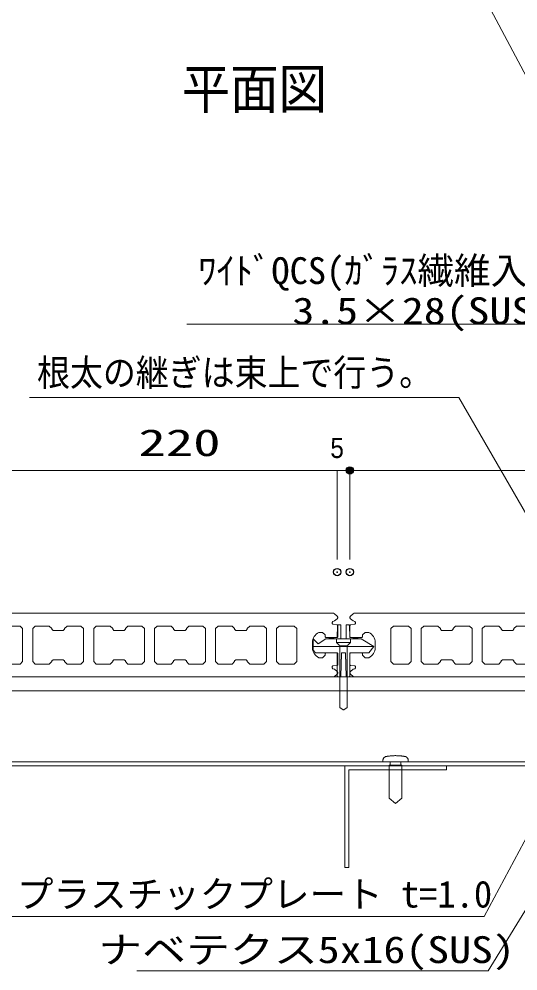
# Model space of a CAD drawing. Units: millimetres, scale not verified. Extents: x -12715 to 12220, y -3398 to 4210.
# Drawn here: x -3417.6 to -3221.1, y 2545.6 to 2920.1 of the extents above; entities that cross this region are included whole.
import ezdxf
from ezdxf.enums import TextEntityAlignment as Align

# ---------------------------------------------------------------- set-up
doc = ezdxf.new("R2010")
doc.units = ezdxf.units.MM
doc.header["$LTSCALE"] = 5.7
doc.header["$PDMODE"] = 32
doc.header["$PDSIZE"] = 2.85
for name, color, linetype, lineweight in [('0-1_デッキ', 7, 'Continuous', 9), ('0-2_文字', 4, 'Continuous', 9), ('0-3_寸法', 7, 'Continuous', 9), ('0-4_一般', 4, 'Continuous', 9), ('0-5_根太', 4, 'Continuous', 9), ('0-6_ビス', 2, 'Continuous', 9), ('0-7_0', 7, 'Continuous', 9), ('0-A_WQCS', 4, 'Continuous', 9)]:
    doc.layers.add(name, color=color, linetype=linetype, lineweight=lineweight)
doc.layers.add('0-8_DEFPOINTS', color=7, linetype='Continuous')
doc.styles.add('Osaka', font='')
doc.styles.add('ＭＳ ゴシック', font='')
doc.styles.get('Osaka').set_extended_font_data('Osaka')
doc.styles.get('ＭＳ ゴシック').set_extended_font_data('MS Gothic')

# ---------------------------------------------------------------- blocks, each defined once
blk = doc.blocks.new('グループ-46-1')
at = {"layer": '0-1_デッキ'}
for points in [[(3964.4, 130), (3964.4, 310), (3954.4, 320.9), (3884.4, 327.1), (3874.4, 338), (3874.4, 358), (3884, 370.9), (3914.4, 380), (3956.6, 413.8), (3964.4, 430), (3964.4, 440), (3956.7, 456.4), (3912.1, 493.6), (3894.4, 500), (-4775.6, 500), (-4793.3, 493.6), (-4837.9, 456.4), (-4845.6, 440), (-4845.6, 430), (-4837.8, 413.8), (-4795.6, 380), (-4765.2, 370.9), (-4755.6, 358), (-4755.6, 338), (-4765.6, 327.1), (-4835.6, 320.9), (-4845.6, 310), (-4845.6, 130)], [(-4845.6, -130), (-4845.6, -310), (-4835.6, -320.9), (-4765.6, -327.1), (-4755.6, -338), (-4755.6, -358), (-4765.2, -370.9), (-4795.6, -380), (-4837.8, -413.8), (-4845.6, -430), (-4845.6, -440), (-4837.9, -456.4), (-4793.3, -493.6), (-4775.6, -500), (3894.4, -500), (3912.1, -493.6), (3956.7, -456.4), (3964.4, -440), (3964.4, -430), (3956.6, -413.8), (3914.4, -380), (3884, -370.9), (3874.4, -358), (3874.4, -338), (3884.4, -327.1), (3954.4, -320.9), (3964.4, -310), (3964.4, -130)]]:
    blk.add_lwpolyline(points, dxfattribs=at)
at = {"layer": '0-4_一般', "color": 7}
for p, q in [((-4445.6, 40), (-4445.6, -40)), ((3564.4, 40), (3564.4, -40))]:
    blk.add_line(p, q, dxfattribs=at)
at = {"layer": '0-4_一般', "color": 1}
for points in [[(-4200.4, -260), (-4200.4, 260), (-4160.4, 300), (-3920.4, 300), (-3880.4, 260), (-3880.4, -260), (-3920.4, -300), (-4160.4, -300)], [(-2960.4, -300), (-3180.4, -300), (-3220.4, -260), (-3220.4, -250), (-3240.4, -230), (-3400.4, -230), (-3420.4, -250), (-3420.4, -260), (-3460.4, -300), (-3680.4, -300), (-3720.4, -260), (-3720.4, 260), (-3680.4, 300), (-3460.4, 300), (-3420.4, 260), (-3420.4, 250), (-3400.4, 230), (-3240.4, 230), (-3220.4, 250), (-3220.4, 260), (-3180.4, 300), (-2960.4, 300), (-2920.4, 260), (-2920.4, -260)], [(-2460.4, -250), (-2460.4, -260), (-2500.4, -300), (-2720.4, -300), (-2760.4, -260), (-2760.4, 260), (-2720.4, 300), (-2500.4, 300), (-2460.4, 260), (-2460.4, 250), (-2440.4, 230), (-2280.4, 230), (-2260.4, 250), (-2260.4, 260), (-2220.4, 300), (-2000.4, 300), (-1960.4, 260), (-1960.4, -260), (-2000.4, -300), (-2220.4, -300), (-2260.4, -260), (-2260.4, -250), (-2280.4, -230), (-2440.4, -230)], [(-1000.4, 260), (-1000.4, -260), (-1040.4, -300), (-1260.4, -300), (-1300.4, -260), (-1300.4, -250), (-1320.4, -230), (-1480.4, -230), (-1500.4, -250), (-1500.4, -260), (-1540.4, -300), (-1760.4, -300), (-1800.4, -260), (-1800.4, 260), (-1760.4, 300), (-1540.4, 300), (-1500.4, 260), (-1500.4, 250), (-1480.4, 230), (-1320.4, 230), (-1300.4, 250), (-1300.4, 260), (-1260.4, 300), (-1040.4, 300)], [(-360.6, -230), (-520.6, -230), (-540.6, -250), (-540.6, -260), (-580.6, -300), (-800.6, -300), (-840.6, -260), (-840.6, 260), (-800.6, 300), (-580.6, 300), (-540.6, 260), (-540.6, 250), (-520.6, 230), (-360.6, 230), (-340.6, 250), (-340.6, 260), (-300.6, 300), (-80.6, 300), (-40.6, 260), (-40.6, -260), (-80.6, -300), (-300.6, -300), (-340.6, -260), (-340.6, -250)], [(619.4, -260), (619.4, -250), (599.4, -230), (439.4, -230), (419.4, -250), (419.4, -260), (379.4, -300), (159.4, -300), (119.4, -260), (119.4, 260), (159.4, 300), (379.4, 300), (419.4, 260), (419.4, 250), (439.4, 230), (599.4, 230), (619.4, 250), (619.4, 260), (659.4, 300), (879.4, 300), (919.4, 260), (919.4, -260), (879.4, -300), (659.4, -300)], [(1379.4, 260), (1379.4, 250), (1399.4, 230), (1559.4, 230), (1579.4, 250), (1579.4, 260), (1619.4, 300), (1839.4, 300), (1879.4, 260), (1879.4, -260), (1839.4, -300), (1619.4, -300), (1579.4, -260), (1579.4, -250), (1559.4, -230), (1399.4, -230), (1379.4, -250), (1379.4, -260), (1339.4, -300), (1119.4, -300), (1079.4, -260), (1079.4, 260), (1119.4, 300), (1339.4, 300)], [(2079.4, -300), (2039.4, -260), (2039.4, 260), (2079.4, 300), (2299.4, 300), (2339.4, 260), (2339.4, 250), (2359.4, 230), (2519.4, 230), (2539.4, 250), (2539.4, 260), (2579.4, 300), (2799.4, 300), (2839.4, 260), (2839.4, -260), (2799.4, -300), (2579.4, -300), (2539.4, -260), (2539.4, -250), (2519.4, -230), (2359.4, -230), (2339.4, -250), (2339.4, -260), (2299.4, -300)], [(3039.4, -300), (2999.4, -260), (2999.4, 260), (3039.4, 300), (3279.4, 300), (3319.4, 260), (3319.4, -260), (3279.4, -300)]]:
    blk.add_lwpolyline(points, close=True, dxfattribs=at)
at = {"layer": '0-4_一般', "color": 7}
for points in [[(-4845.6, 130), (-4835.6, 120), (-4655.6, 120), (-4645.6, 130), (-4645.6, 160), (-4605.6, 200), (-4545.6, 200)], [(3964.4, 130), (3954.4, 120), (3774.4, 120), (3764.4, 130), (3764.4, 160), (3724.4, 200), (3664.4, 200)], [(-4545.6, -200), (-4605.6, -200), (-4645.6, -160), (-4645.6, -130), (-4655.6, -120), (-4835.6, -120), (-4845.6, -130)], [(3664.4, -200), (3724.4, -200), (3764.4, -160), (3764.4, -130), (3774.4, -120), (3954.4, -120), (3964.4, -130)]]:
    blk.add_lwpolyline(points, dxfattribs=at)
for centre, start, end in [((-4633.9, 33.5), 1.96794, 62.04932), ((3752.7, 33.5), 117.95068, 178.03206), ((-4633.9, -33.5), 297.95068, 358.03206), ((3752.7, -33.5), 181.96794, 242.04932)]:
    blk.add_arc(centre, 188.4, start, end, dxfattribs=at)
blk = doc.blocks.new('グループ-47-1')
at = {"layer": '0-1_デッキ'}
for p, q in [((-5105.6, 500), (-10689.4, 500)), ((-5087.9, 493.6), (-5105.6, 500)), ((-5043.3, 456.4), (-5087.9, 493.6)), ((-5035.6, 440), (-5043.3, 456.4)), ((-10689.4, 300), (-10540.4, 300)), ((-5125.6, 358), (-5116, 370.9)), ((-5125.6, 338), (-5125.6, 358)), ((-5115.6, 327.1), (-5125.6, 338)), ((-5116, 370.9), (-5085.6, 380)), ((-5045.6, 320.9), (-5115.6, 327.1)), ((-5085.6, 380), (-5043.4, 413.8)), ((-5035.6, 310), (-5045.6, 320.9)), ((-5043.4, 413.8), (-5035.6, 430)), ((-5035.6, 430), (-5035.6, 440)), ((-5035.6, 130), (-5035.6, 310)), ((-5035.6, -310), (-5035.6, -130)), ((-10540.4, -300), (-10689.4, -300)), ((-5125.6, -338), (-5115.6, -327.1)), ((-5125.6, -358), (-5125.6, -338)), ((-5116, -370.9), (-5125.6, -358)), ((-5085.6, -380), (-5116, -370.9)), ((-5115.6, -327.1), (-5045.6, -320.9)), ((-5043.4, -413.8), (-5085.6, -380)), ((-5045.6, -320.9), (-5035.6, -310)), ((-5035.6, -430), (-5043.4, -413.8)), ((-5043.3, -456.4), (-5035.6, -440)), ((-5035.6, -440), (-5035.6, -430)), ((-10689.4, -500), (-5105.6, -500)), ((-5105.6, -500), (-5087.9, -493.6)), ((-5087.9, -493.6), (-5043.3, -456.4))]:
    blk.add_line(p, q, dxfattribs=at)
at = {"layer": '0-4_一般', "color": 1}
for p, q in [((-10540.4, 300), (-10689.4, 300)), ((-10500.4, 260), (-10540.4, 300)), ((-10260.4, 300), (-10300.4, 260)), ((-10040.4, 300), (-10260.4, 300)), ((-10000.4, 260), (-10040.4, 300)), ((-10500.4, 250), (-10500.4, 260)), ((-10480.4, 230), (-10500.4, 250)), ((-10320.4, 230), (-10480.4, 230)), ((-10300.4, 250), (-10320.4, 230)), ((-10300.4, 260), (-10300.4, 250)), ((-10000.4, -260), (-10000.4, 260)), ((-10540.4, -300), (-10500.4, -260)), ((-10500.4, -250), (-10480.4, -230)), ((-10500.4, -260), (-10500.4, -250)), ((-10480.4, -230), (-10320.4, -230)), ((-10320.4, -230), (-10300.4, -250)), ((-10300.4, -250), (-10300.4, -260)), ((-10300.4, -260), (-10260.4, -300)), ((-10040.4, -300), (-10000.4, -260)), ((-10689.4, -300), (-10540.4, -300)), ((-10260.4, -300), (-10040.4, -300))]:
    blk.add_line(p, q, dxfattribs=at)
at = {"layer": '0-4_一般', "color": 7}
blk.add_line((-5435.6, 40), (-5435.6, -40), dxfattribs=at)
at = {"layer": '0-4_一般', "color": 1}
for points in [[(-9360.6, -230), (-9520.6, -230), (-9540.6, -250), (-9540.6, -260), (-9580.6, -300), (-9800.6, -300), (-9840.6, -260), (-9840.6, 260), (-9800.6, 300), (-9580.6, 300), (-9540.6, 260), (-9540.6, 250), (-9520.6, 230), (-9360.6, 230), (-9340.6, 250), (-9340.6, 260), (-9300.6, 300), (-9080.6, 300), (-9040.6, 260), (-9040.6, -260), (-9080.6, -300), (-9300.6, -300), (-9340.6, -260), (-9340.6, -250)], [(-8380.6, -260), (-8380.6, -250), (-8400.6, -230), (-8560.6, -230), (-8580.6, -250), (-8580.6, -260), (-8620.6, -300), (-8840.6, -300), (-8880.6, -260), (-8880.6, 260), (-8840.6, 300), (-8620.6, 300), (-8580.6, 260), (-8580.6, 250), (-8560.6, 230), (-8400.6, 230), (-8380.6, 250), (-8380.6, 260), (-8340.6, 300), (-8120.6, 300), (-8080.6, 260), (-8080.6, -260), (-8120.6, -300), (-8340.6, -300)], [(-7620.6, 260), (-7620.6, 250), (-7600.6, 230), (-7440.6, 230), (-7420.6, 250), (-7420.6, 260), (-7380.6, 300), (-7160.6, 300), (-7120.6, 260), (-7120.6, -260), (-7160.6, -300), (-7380.6, -300), (-7420.6, -260), (-7420.6, -250), (-7440.6, -230), (-7600.6, -230), (-7620.6, -250), (-7620.6, -260), (-7660.6, -300), (-7880.6, -300), (-7920.6, -260), (-7920.6, 260), (-7880.6, 300), (-7660.6, 300)], [(-6920.6, -300), (-6960.6, -260), (-6960.6, 260), (-6920.6, 300), (-6700.6, 300), (-6660.6, 260), (-6660.6, 250), (-6640.6, 230), (-6480.6, 230), (-6460.6, 250), (-6460.6, 260), (-6420.6, 300), (-6200.6, 300), (-6160.6, 260), (-6160.6, -260), (-6200.6, -300), (-6420.6, -300), (-6460.6, -260), (-6460.6, -250), (-6480.6, -230), (-6640.6, -230), (-6660.6, -250), (-6660.6, -260), (-6700.6, -300)], [(-5960.6, -300), (-6000.6, -260), (-6000.6, 260), (-5960.6, 300), (-5720.6, 300), (-5680.6, 260), (-5680.6, -260), (-5720.6, -300)]]:
    blk.add_lwpolyline(points, close=True, dxfattribs=at)
at = {"layer": '0-4_一般', "color": 7}
for points in [[(-5035.6, 130), (-5045.6, 120), (-5225.6, 120), (-5235.6, 130), (-5235.6, 160), (-5275.6, 200), (-5335.6, 200)], [(-5335.6, -200), (-5275.6, -200), (-5235.6, -160), (-5235.6, -130), (-5225.6, -120), (-5045.6, -120), (-5035.6, -130)]]:
    blk.add_lwpolyline(points, dxfattribs=at)
for centre, start, end in [((-5247.3, 33.5), 117.95068, 178.03206), ((-5247.3, -33.5), 181.96794, 242.04932)]:
    blk.add_arc(centre, 188.4, start, end, dxfattribs=at)
blk = doc.blocks.new('シンボル-32')
at = {"layer": '0-6_ビス'}
for name in ['グループ-47-1', 'グループ-46-1']:
    blk.add_blockref(name, (0, 0), dxfattribs=at)
blk = doc.blocks.new('_DOT')
at = {"layer": '0-7_0'}
for p, q in [((-20, 0), (-40, 0)), ((-10, 0), (10, 0))]:
    blk.add_line(p, q, dxfattribs=at)
blk = doc.blocks.new('グループ-323-1')
at = {"layer": '0-5_根太'}
for p, q in [((-148038.6, -10347.7), (-137614.2, -10347.7)), ((-137614.2, -11747.7), (-137614.2, -10347.7)), ((-148038.6, -10567.7), (-137614.2, -10567.7)), ((-148038.6, -11683.7), (-137614.2, -11683.7)), ((-148038.6, -11747.7), (-137614.2, -11747.7))]:
    blk.add_line(p, q, dxfattribs=at)
blk = doc.blocks.new('グループ-233-1')
at = {"layer": '0-6_ビス'}
for p, q in [((-84.8, 237.4), (-84.8, 181.4)), ((84.8, 181.4), (84.8, 237.4))]:
    blk.add_line(p, q, dxfattribs=at)
for points in [[(-200, 237.4), (-200, 238.3), (-200, 239.3), (-200, 240.3), (-200, 241.2), (-200, 242.2), (-200, 243.1), (-200, 244.1), (-200, 245.1), (-200, 246), (-200, 247), (-200, 248), (-200, 248.9), (-200, 249.9), (-200, 250.9), (-200, 251.8), (-200, 252.8), (-200, 253.7), (-200, 254.7), (-200, 255.7), (-200, 256.6), (-200, 257.6), (-199.9, 260.8), (-199.6, 264.9), (-199, 269.1), (-198.1, 273.2), (-196.9, 277.4), (-195.5, 281.5), (-193.7, 285.6), (-191.6, 289.5), (-189.2, 293.4), (-186.6, 297.1), (-183.7, 300.5), (-180.5, 303.8), (-177.2, 306.9), (-173.6, 309.6), (-169.9, 312.1), (-166.1, 314.3), (-162.1, 316.3), (-158.1, 317.9)], [(-158.1, 317.9), (-154.1, 319.2), (-150.1, 320.3), (-146.1, 321), (-143.1, 321.5), (-141, 321.7), (-138.9, 322), (-136.9, 322.3), (-134.8, 322.5), (-132.7, 322.8), (-130.6, 323), (-128.6, 323.3), (-126.5, 323.6), (-124.4, 323.8), (-122.3, 324.1), (-120.2, 324.4), (-118.2, 324.6), (-116.1, 324.9), (-114, 325.2), (-111.9, 325.4), (-109.9, 325.7), (-107.8, 326), (-105.7, 326.2), (-103.6, 326.5), (-101.6, 326.8), (-97.6, 327.3), (-88.2, 328.4), (-78.8, 329.4), (-69.4, 330.3), (-60, 331.1), (-50.6, 331.7), (-41.2, 332.3), (-31.8, 332.7), (-22.4, 333), (-12.9, 333.3), (-3.5, 333.4), (5.9, 333.3), (15.3, 333.2), (24.7, 333), (34.1, 332.6)], [(34.1, 332.6), (43.5, 332.2), (52.9, 331.6), (62.4, 330.9), (71.8, 330.1), (81.2, 329.2), (90.6, 328.1), (100, 327), (102.1, 326.7), (104.2, 326.4), (106.2, 326.2), (108.3, 325.9), (110.4, 325.6), (112.5, 325.4), (114.5, 325.1), (116.6, 324.8), (118.7, 324.6), (120.8, 324.3), (122.8, 324), (124.9, 323.8), (127, 323.5), (129.1, 323.2), (131.1, 323), (133.2, 322.7), (135.3, 322.4), (137.4, 322.2), (139.5, 321.9), (141.5, 321.7), (143.6, 321.4), (147.1, 320.9), (151.1, 320), (155.1, 318.9), (159.1, 317.5), (163.1, 315.8), (167, 313.8), (170.8, 311.5), (174.5, 309), (178, 306.1), (181.3, 303), (184.4, 299.7)], [(184.4, 299.7), (187.3, 296.2), (189.8, 292.4), (192.1, 288.6), (194.2, 284.6), (195.9, 280.5), (197.3, 276.3), (198.4, 272.2), (199.2, 268), (199.7, 263.9), (200, 259.8), (200, 257.4), (200, 256.4), (200, 255.4), (200, 254.5), (200, 253.5), (200, 252.5), (200, 251.6), (200, 250.6), (200, 249.6), (200, 248.7), (200, 247.7), (200, 246.8), (200, 245.8), (200, 244.8), (200, 243.9), (200, 242.9), (200, 241.9), (200, 241), (200, 240), (200, 239.1), (200, 238.1), (195.3, 237.4), (176.5, 237.4), (157.6, 237.4), (138.8, 237.4), (120, 237.4), (101.2, 237.4), (82.4, 237.4), (63.5, 237.4)], [(63.5, 237.4), (44.7, 237.4), (25.9, 237.4), (7.1, 237.4), (-11.8, 237.4), (-30.6, 237.4), (-49.4, 237.4), (-68.2, 237.4), (-87.1, 237.4), (-105.9, 237.4), (-124.7, 237.4), (-143.5, 237.4), (-162.4, 237.4), (-181.2, 237.4), (-200, 237.4), (-200, 237.4)]]:
    blk.add_lwpolyline(points, dxfattribs=at)
blk.add_lwpolyline([(-100, 181.4), (-100, -336.4), (0, -418.6), (100, -336.4), (100, 181.4)], close=True, dxfattribs=at)
blk = doc.blocks.new('ナベテクス4x16')
at = {"layer": '0-6_ビス'}
blk.add_blockref('グループ-233-1', (0, 0), dxfattribs=at)
blk = doc.blocks.new('グループ-429-1')
at = {"layer": '0-A_WQCS'}
for p, q in [((-96.4, 658.2), (-99.7, 469.1)), ((-40, 670), (-84.4, 670)), ((-40, 670), (-40, 658.4)), ((-40, 658.4), (-40, 469.3)), ((40, 658.4), (40, 670)), ((84.4, 670), (40, 670)), ((40, 469.3), (40, 658.4)), ((99.7, 469.1), (96.4, 658.2)), ((-280, 450), (280, 450)), ((480, 330), (-480, 330)), ((400, 230), (480, 330)), ((-100, 211.1), (-100, -138)), ((-33.7, 210.7), (-39.8, -138.4)), ((39.8, -138.4), (33.7, 210.7)), ((100, -138), (100, 211.1)), ((-39.8, -138.4), (-40, -150)), ((40, -150), (39.8, -138.4)), ((-88, -150), (-40, -150)), ((40, -150), (88, -150))]:
    blk.add_line(p, q, dxfattribs=at)
blk.add_lwpolyline([(-480, 450), (-400, 370), (-280, 450), (-99.7, 470), (-96.4, 658.2), (-84.4, 670), (-40, 670), (-40, 450), (40, 450), (40, 670), (84.4, 670), (96.4, 658.2), (99.7, 470), (280, 450), (480, 330), (397.8, 230), (100, 230), (100, -138), (88, -150), (40, -150), (33.4, 230), (-33.4, 230), (-40, -150), (-88, -150), (-100, -138), (-100, 230), (-440, 230), (-480, 270)], close=True, dxfattribs=at)
for centre, start, end in [((-84.4, 658), 90, 179), ((84.4, 658), 1, 90), ((-88, -138), 180, 270), ((88, -138), 270, 0)]:
    blk.add_arc(centre, 12, start, end, dxfattribs=at)
blk = doc.blocks.new('グループ-430-1')
at = {"layer": '0-A_WQCS'}
for p, q in [((110, 450), (110, 390)), ((110, 390), (-110, 390)), ((-110, 390), (-79.9, 359.8)), ((56.4, 336.4), (-56.4, 336.4)), ((-56.4, 303.3), (-56.4, -634)), ((56.4, 303.3), (56.4, -634)), ((110, 390), (79.8, 359.8)), ((-56.4, -634), (-7.3, -668.4)), ((-7.3, -668.4), (0, -670))]:
    blk.add_line(p, q, dxfattribs=at)
for points in [[(110, 450), (-110, 450), (-110, 390)], [(0, -670), (7.2, -668.4), (56.4, -634)]]:
    blk.add_lwpolyline(points, dxfattribs=at)
for centre, start, end in [((-136.4, 303.3), 0, 45), ((136.4, 303.3), 135, 180)]:
    blk.add_arc(centre, 80, start, end, dxfattribs=at)
blk = doc.blocks.new('グループ-431-1')
at = {"layer": '0-A_WQCS'}
for name in ['グループ-429-1', 'グループ-430-1']:
    blk.add_blockref(name, (0, 0), dxfattribs=at)
blk = doc.blocks.new('WQCS2016断')
at = {"layer": '0-A_WQCS'}
blk.add_blockref('グループ-431-1', (0, 0), dxfattribs=at)

msp = doc.modelspace()

# ---------------------------------------------------------------- hatches: boundary and pattern name
at = {"layer": '0-3_寸法'}
msp.add_hatch(color=256, dxfattribs=at).paths.add_polyline_path([(-3286.032, 2742.549, 1), (-3288.536, 2742.549, 1)])

# ---------------------------------------------------------------- linework, layer by layer
at = {"layer": '0-1_デッキ', "color": 2}
msp.add_lwpolyline([(-3287.67, 2624.706), (-3249.27, 2624.706), (-3249.27, 2626.306), (-3289.27, 2626.306), (-3289.27, 2586.306), (-3287.67, 2586.306)], close=True, dxfattribs=at)
at = {"layer": '0-2_文字'}
for p, q in [((-3146.822, 2800.086), (-3351.433, 2800.086)), ((-3244.377, 2771.165), (-3413.409, 2771.165)), ((-3244.377, 2771.165), (-3172.77, 2647.138)), ((-3234.437, 2566.971), (-3203.285, 2625.306)), ((-3232.835, 2545.592), (-3192.668, 2611.192)), ((-3234.437, 2566.971), (-3421.062, 2566.971)), ((-3232.835, 2545.592), (-3371.127, 2545.592))]:
    msp.add_line(p, q, dxfattribs=at)
msp.add_lwpolyline([(-3006.414, 2864.813), (-3200.414, 2864.813), (-3264.27, 2984.968)], dxfattribs=at)
at = {"layer": '0-3_寸法'}
for p, q in [((-3294.788, 2742.549), (-3297.292, 2742.549)), ((-3292.284, 2707.549), (-3292.284, 2742.549)), ((-3292.284, 2742.549), (-3287.284, 2742.549)), ((-3287.284, 2707.549), (-3287.284, 2742.549)), ((-3287.284, 2707.549), (-3287.284, 2742.549)), ((-3284.78, 2742.549), (-3069.788, 2742.549)), ((-3284.78, 2742.549), (-3282.277, 2742.549))]:
    msp.add_line(p, q, dxfattribs=at)
at = {"layer": '0-3_寸法', "color": 4}
msp.add_lwpolyline([(-3287.284, 2707.549), (-3287.284, 2742.549), (-3431.27, 2742.549)], dxfattribs=at)
msp.add_circle((-3287.284, 2742.549), 1.252, dxfattribs=at)
at = {"layer": '0-8_DEFPOINTS'}
for p in [(-3287.284, 2742.549), (-3292.284, 2702.549), (-3287.284, 2702.549)]:
    msp.add_point(p, dxfattribs=at)

# ---------------------------------------------------------------- block references
at = {"layer": '0-1_デッキ', "xscale": 0.025, "yscale": 0.025}
msp.add_blockref('シンボル-32', (-3166.144, 2673.806), dxfattribs=at)
at = {"layer": '0-3_寸法', "xscale": 0.06259308, "yscale": 0.06259308}
msp.add_blockref('_DOT', (-3292.284, 2742.549), dxfattribs=at)
at = {"layer": '0-3_寸法', "xscale": 0.06259308, "yscale": 0.06259308, "rotation": 180}
msp.add_blockref('_DOT', (-3287.284, 2742.549), dxfattribs=at)
msp.add_blockref('_DOT', (-3287.284, 2742.549), dxfattribs=at)
at = {"layer": '0-5_根太', "xscale": 0.025, "yscale": 0.025}
msp.add_blockref('グループ-323-1', (267.586, 2920), dxfattribs=at)
at = {"layer": '0-6_ビス', "xscale": 0.025, "yscale": 0.025}
msp.add_blockref('ナベテクス4x16', (-3269.27, 2621.972), dxfattribs=at)
at = {"layer": '0-A_WQCS', "xscale": 0.025, "yscale": 0.025}
msp.add_blockref('WQCS2016断', (-3289.786, 2665.056), dxfattribs=at)

# ---------------------------------------------------------------- texts
at = {"layer": '0-2_文字', "style": 'ＭＳ ゴシック'}
for s, height, width, p in [('平面図', 15.54, 0.9, (-3353.515, 2880.225)), ('3.5×28(SUS)ビス固定', 10.56, 1.2, (-3309.899, 2796.901)), ('根太の継ぎは束上で行う。', 10.56, 0.9, (-3410.45, 2772.598)), ('ナベテクス5x16(SUS)', 10.56, 1.2, (-3386.349, 2545.529))]:
    msp.add_text(s, height=height, dxfattribs=dict(at, width=width)).set_placement(p, align=Align.BOTTOM_LEFT)
for s, p in [('ﾜｲﾄﾞQCS(ｶﾞﾗｽ繊維入ﾎﾟﾘｶｰﾎﾞﾈｰﾄ)', (-3347.003, 2812.688)), ('プラスチックプレート t=1.0', (-3418.393, 2567.377))]:
    msp.add_text(s, height=10.56, dxfattribs=at).set_placement(p, align=Align.BOTTOM_LEFT)
at = {"layer": '0-3_寸法', "color": 4, "style": 'ＭＳ ゴシック', "width": 1.5}
msp.add_text('220', height=10.56, dxfattribs=at).set_placement((-3370.523, 2745.011), align=Align.BOTTOM_LEFT)
at = {"layer": '0-3_寸法', "style": 'Osaka', "width": 0.9}
msp.add_text('5', height=7.918, dxfattribs=at).set_placement((-3294.955, 2745.049), align=Align.BOTTOM_LEFT)

doc.saveas('drawing.dxf')
